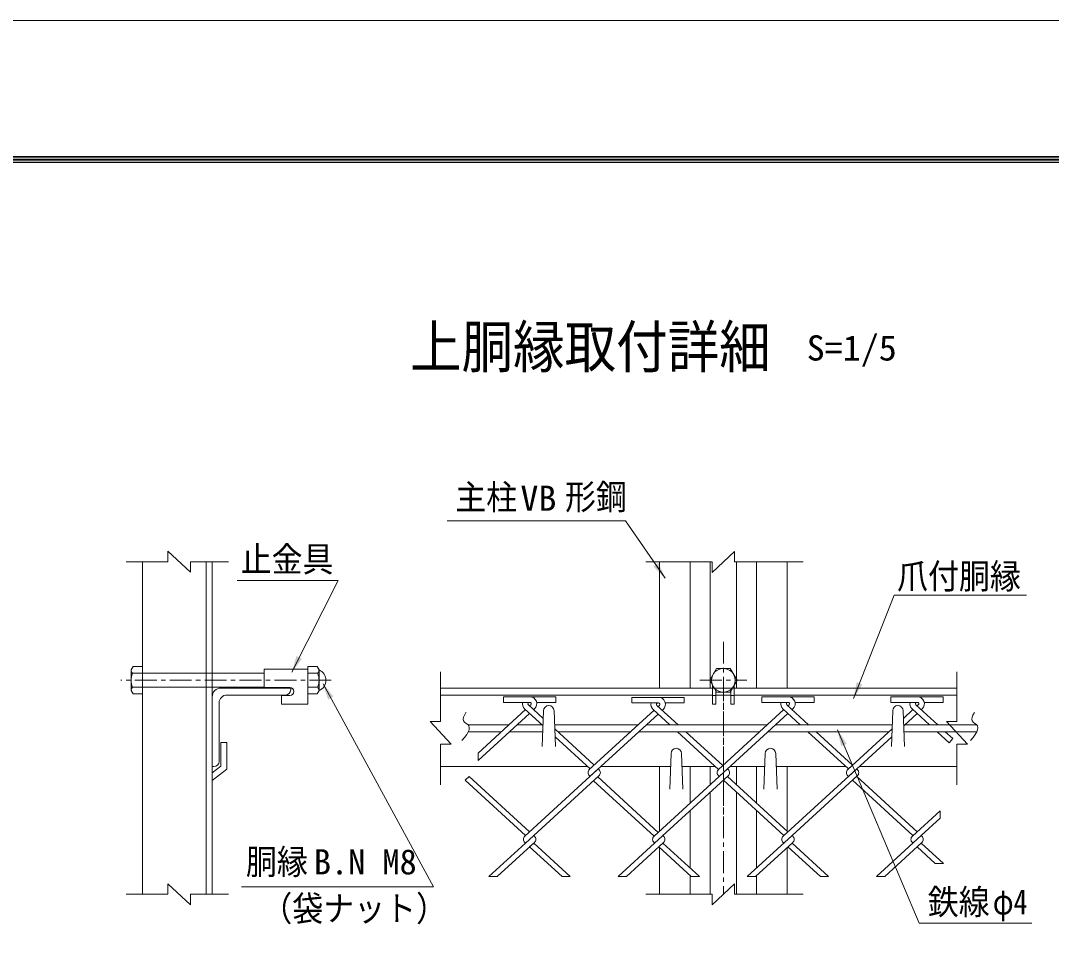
# Model space of a CAD drawing. Units: millimetres, scale not verified, with parts at other scales. Extents: x -4455 to 4455, y -3150 to 3150.
# Drawn here: x 1117 to 2889, y 1567 to 3150 of the extents above; entities that cross this region are included whole.
import ezdxf
from ezdxf.enums import TextEntityAlignment as Align

# ---------------------------------------------------------------- set-up
doc = ezdxf.new("R2010")
doc.units = ezdxf.units.MM
doc.header["$LTSCALE"] = 30
doc.linetypes.add('DASHED', pattern=[7.5, 6, -1.5])
doc.linetypes.add('USER1', pattern=[2, 1.25, -0.25, 0.25, -0.25])
doc.layers.add('0-8_7詳細', color=7, linetype='Continuous', lineweight=18)
doc.layers.add('1-0_D-TTL', color=7, linetype='Continuous', lineweight=9)
doc.styles.add('ＭＳ ゴシック', font='')
doc.styles.get('ＭＳ ゴシック').set_extended_font_data('MS Gothic')

msp = doc.modelspace()

# ---------------------------------------------------------------- linework, layer by layer
at = {"layer": '0-8_7詳細', "color": 4}
for p, q in [((1370.36, 2219.97), (1370.36, 2237.97)), ((1409.13, 2201.97), (1370.36, 2237.97)), ((2305.81, 2201.68), (2344.59, 2237.68)), ((2344.59, 2219.68), (2344.59, 2237.68)), ((1370.36, 2219.97), (1298.79, 2219.97)), ((1409.13, 2219.97), (1474.4, 2219.97)), ((1409.13, 2219.97), (1409.13, 2201.97)), ((2305.81, 2219.68), (2191.87, 2219.68)), ((2305.81, 2219.68), (2305.81, 2201.68)), ((2344.59, 2219.68), (2462.39, 2219.68)), ((1839.11, 1945.32), (1839.11, 2030.9)), ((2726.77, 1945.32), (2726.77, 2030.9)), ((2708.77, 1945.32), (2744.77, 1906.54)), ((2726.77, 1945.32), (2708.77, 1945.32)), ((1839.11, 1906.54), (1839.11, 1836.35)), ((1839.11, 1906.54), (1857.11, 1906.54)), ((2726.77, 1906.54), (2744.77, 1906.54)), ((2726.77, 1906.54), (2726.77, 1836.35)), ((1370.36, 1648.45), (1370.36, 1666.45)), ((1409.13, 1630.45), (1370.36, 1666.45)), ((2305.81, 1630.45), (2344.59, 1666.45)), ((2344.59, 1648.45), (2344.59, 1666.45)), ((1370.36, 1648.45), (1298.79, 1648.45)), ((1409.13, 1648.45), (1474.4, 1648.45)), ((1409.13, 1648.45), (1409.13, 1630.45)), ((2305.81, 1648.45), (2191.87, 1648.45)), ((2305.81, 1648.45), (2305.81, 1630.45)), ((2344.59, 1648.45), (2462.39, 1648.45))]:
    msp.add_line(p, q, dxfattribs=at)
at = {"layer": '0-8_7詳細', "lineweight": 9}
for p, q in [((1326.56, 2219.97), (1326.56, 1648.45)), ((1436.06, 2219.97), (1436.06, 1648.45)), ((1446.56, 2219.97), (1446.56, 1648.45)), ((2215.7, 2219.68), (2215.7, 2002.88)), ((2268.2, 2219.68), (2268.2, 2002.88)), ((2302.7, 2219.68), (2302.7, 2002.88)), ((2347.7, 2219.68), (2347.7, 2002.88)), ((2382.2, 2219.68), (2382.2, 2002.88)), ((2434.7, 2219.68), (2434.7, 2002.88)), ((1310.68, 2039.75), (1326.56, 2039.75)), ((1610.98, 1992.71), (1610.98, 2039.75)), ((1309.42, 2028.23), (1326.56, 2028.23)), ((1446.56, 2028.23), (1535.98, 2028.23)), ((1535.98, 2035.19), (1610.98, 2035.19)), ((1535.98, 2035.19), (1535.98, 2003.69)), ((1610.98, 2035.19), (1610.98, 1975.19)), ((1628.13, 2028.23), (1610.98, 2028.23)), ((1630.18, 1998.47), (1630.18, 2033.99)), ((1309.42, 2004.23), (1326.56, 2004.23)), ((1446.56, 2004.23), (1535.98, 2004.23)), ((1535.98, 2003.69), (1580.23, 2003.69)), ((1628.13, 2004.23), (1610.98, 2004.23)), ((2306.45, 2002.88), (1839.11, 2002.88)), ((2190.2, 2002.88), (2460.2, 2002.88)), ((2306.45, 2007.97), (2306.45, 1975.19)), ((2308.92, 2003.69), (2306.45, 2003.69)), ((2341.01, 2002.88), (2309.39, 2002.88)), ((2341.48, 2003.69), (2343.95, 2003.69)), ((2343.95, 2007.97), (2343.95, 1975.19)), ((2726.77, 2002.88), (2343.95, 2002.88)), ((1307.36, 1998.47), (1310.68, 1992.71)), ((1446.56, 1867.88), (1446.56, 1987.88)), ((1472.06, 1990.88), (1572.56, 1990.88)), ((1565.98, 1990.19), (1580.23, 1990.19)), ((1565.98, 1990.19), (1565.98, 1975.19)), ((1626.86, 1992.71), (1610.98, 1992.71)), ((1630.18, 1998.47), (1626.86, 1992.71)), ((2306.45, 1990.88), (1839.11, 1990.88)), ((2258.11, 1986.95), (2258.11, 1977.35)), ((2312.45, 1990.19), (2306.45, 1990.19)), ((2337.95, 1990.88), (2312.45, 1990.88)), ((2337.95, 1997.58), (2337.95, 1975.19)), ((2337.95, 1990.19), (2343.95, 1990.19)), ((2726.77, 1990.88), (2343.95, 1990.88)), ((1458.56, 1876.88), (1458.56, 1977.38)), ((1565.98, 1975.19), (1610.98, 1975.19)), ((1992.16, 1972.27), (1994.21, 1974.16)), ((2337.95, 1975.19), (2343.95, 1975.19)), ((2013.95, 1902.38), (2016.2, 1963.88)), ((2036.45, 1902.38), (2034.18, 1964.54)), ((2613.95, 1902.38), (2616.2, 1963.88)), ((2636.45, 1902.38), (2634.2, 1963.88)), ((1956.81, 1939.88), (1886.3, 1939.88)), ((2013.3, 1939.88), (1971.02, 1939.88)), ((2178.83, 1939.88), (2035.08, 1939.88)), ((2400.86, 1939.88), (2193.04, 1939.88)), ((2615.32, 1939.88), (2415.07, 1939.88)), ((2760.31, 1939.88), (2637.1, 1939.88)), ((1943.71, 1927.88), (1886.84, 1927.88)), ((2014.88, 1927.88), (1957.92, 1927.88)), ((2165.74, 1927.88), (2040.6, 1927.88)), ((2387.77, 1927.88), (2179.95, 1927.88)), ((2609.8, 1927.88), (2401.98, 1927.88)), ((2760.84, 1927.88), (2635.52, 1927.88)), ((1461.2, 1909.42), (1461.2, 1868.41)), ((1471.7, 1909.42), (1461.2, 1909.42)), ((1471.7, 1909.42), (1471.7, 1863.26)), ((2232.95, 1828.88), (2235.2, 1890.38)), ((2255.45, 1828.88), (2253.2, 1890.38)), ((2394.95, 1828.88), (2397.2, 1890.38)), ((2417.45, 1828.88), (2415.2, 1890.38)), ((1446.56, 1857.09), (1461.2, 1868.41)), ((1446.56, 1867.88), (1449.56, 1867.88)), ((1446.56, 1843.83), (1471.7, 1863.26)), ((2091.87, 1867.88), (1839.11, 1867.88)), ((2234.38, 1867.88), (2114.47, 1867.88)), ((2215.7, 1867.88), (2215.7, 1757.19)), ((2311.76, 1867.88), (2254.02, 1867.88)), ((2268.2, 1867.88), (2268.2, 1805.3)), ((2302.7, 1867.88), (2302.7, 1836.91)), ((2396.38, 1867.88), (2336.5, 1867.88)), ((2347.7, 1867.88), (2347.7, 1836.91)), ((2382.2, 1867.88), (2382.2, 1805.3)), ((2535.93, 1867.88), (2416.02, 1867.88)), ((2434.7, 1867.88), (2434.7, 1757.19)), ((2726.77, 1867.88), (2558.53, 1867.88)), ((2302.7, 1823.89), (2302.7, 1648.45)), ((2347.7, 1823.89), (2347.7, 1648.45)), ((2268.2, 1792.27), (2268.2, 1693.29)), ((2382.2, 1792.27), (2382.2, 1693.29)), ((2215.7, 1728.37), (2215.7, 1648.45)), ((2434.7, 1728.37), (2434.7, 1648.45)), ((2268.2, 1680.26), (2268.2, 1648.45)), ((2382.2, 1680.26), (2382.2, 1648.45))]:
    msp.add_line(p, q, dxfattribs=at)
at = {"layer": '0-8_7詳細', "color": 1, "linetype": 'USER1'}
for p, q in [((2325.2, 2082.38), (2325.2, 1648.45)), ((1651.24, 2016.23), (1289.44, 2016.23)), ((2284.9, 2016.23), (2365.55, 2016.23)), ((2325.2, 2017.78), (2325.2, 1752.21))]:
    msp.add_line(p, q, dxfattribs=at)
at = {"layer": '0-8_7詳細', "color": 3, "linetype": 'DASHED'}
for p, q in [((1326.56, 2028.23), (1446.56, 2028.23)), ((1326.56, 2004.23), (1446.56, 2004.23))]:
    msp.add_line(p, q, dxfattribs=at)
at = {"layer": '0-8_7詳細', "color": 3}
for p, q in [((1992.59, 1987.93), (1947.16, 1987.93)), ((1947.16, 1987.93), (1947.16, 1978.33)), ((1991.72, 1987.93), (2037.16, 1987.93)), ((2037.16, 1987.93), (2037.16, 1978.33)), ((2168.11, 1986.95), (2168.11, 1977.35)), ((2213.55, 1986.95), (2168.11, 1986.95)), ((2212.68, 1986.95), (2258.11, 1986.95)), ((2391.21, 1987.93), (2391.21, 1978.33)), ((2436.65, 1987.93), (2391.21, 1987.93)), ((2435.78, 1987.93), (2481.21, 1987.93)), ((2481.21, 1987.93), (2481.21, 1978.33)), ((2658.68, 1987.93), (2613.24, 1987.93)), ((2613.24, 1987.93), (2613.24, 1978.33)), ((2657.81, 1987.93), (2703.24, 1987.93)), ((2703.24, 1987.93), (2703.24, 1978.33)), ((1992.59, 1978.33), (1947.16, 1978.33)), ((1983.61, 1967.08), (2015.26, 1938.09)), ((1990.1, 1974.16), (2015.72, 1950.68)), ((1991.72, 1978.33), (1992.59, 1978.33)), ((1999.26, 1965.76), (2000.7, 1967.08)), ((2004.35, 1978.33), (2037.16, 1978.33)), ((2213.55, 1977.35), (2168.11, 1977.35)), ((2211.06, 1973.18), (2247.39, 1939.88)), ((2212.68, 1977.35), (2213.55, 1977.35)), ((2213.11, 1971.29), (2215.17, 1973.18)), ((2225.31, 1977.35), (2258.11, 1977.35)), ((2436.65, 1978.33), (2391.21, 1978.33)), ((2427.67, 1967.08), (2457.35, 1939.88)), ((2434.16, 1974.16), (2471.56, 1939.88)), ((2435.78, 1978.33), (2436.65, 1978.33)), ((2436.21, 1972.27), (2438.27, 1974.16)), ((2443.32, 1965.76), (2444.76, 1967.08)), ((2448.41, 1978.33), (2481.21, 1978.33)), ((2658.68, 1978.33), (2613.24, 1978.33)), ((2649.7, 1967.08), (2679.38, 1939.88)), ((2651.14, 1965.76), (2649.7, 1967.08)), ((2656.18, 1974.16), (2693.59, 1939.88)), ((2658.24, 1972.27), (2656.18, 1974.16)), ((2657.81, 1978.33), (2658.68, 1978.33)), ((2658.24, 1972.27), (2660.3, 1974.16)), ((2665.35, 1965.76), (2666.78, 1967.08)), ((2670.43, 1978.33), (2703.24, 1978.33)), ((1903.71, 1891.22), (1985.05, 1965.76)), ((1903.71, 1878.2), (1992.16, 1959.25)), ((2093.93, 1862.07), (2206.01, 1964.78)), ((2095, 1850.03), (2213.11, 1958.27)), ((2204.57, 1966.1), (2233.18, 1939.88)), ((2220.22, 1964.78), (2221.66, 1966.1)), ((2317.02, 1863.06), (2429.11, 1965.76)), ((2318.09, 1851.02), (2436.21, 1959.25)), ((2634.68, 1950.68), (2651.14, 1965.76)), ((2635.14, 1938.09), (2658.24, 1959.25)), ((2035.34, 1932.7), (2103.17, 1870.55)), ((2539.05, 1863.06), (2615.06, 1932.7)), ((2035.83, 1919.23), (2096.07, 1864.04)), ((2246.28, 1927.88), (2317.02, 1863.06)), ((2260.49, 1927.88), (2324.13, 1869.57)), ((2470.45, 1927.88), (2540.12, 1864.04)), ((2484.66, 1927.88), (2547.23, 1870.55)), ((2540.12, 1851.02), (2614.57, 1919.23)), ((2692.48, 1927.88), (2713.36, 1908.75)), ((2706.69, 1927.88), (2719.46, 1916.17)), ((2713.36, 1908.75), (2719.46, 1916.17)), ((1903.71, 1891.22), (1903.71, 1878.2)), ((1983.98, 1748.31), (2110.28, 1864.04)), ((2110.28, 1864.04), (2111.35, 1863.06)), ((2110.28, 1864.04), (2111.35, 1863.06)), ((2206.01, 1748.31), (2332.3, 1864.04)), ((2332.3, 1864.04), (2333.37, 1863.06)), ((2332.3, 1864.04), (2333.37, 1863.06)), ((2428.04, 1748.31), (2554.33, 1864.04)), ((2539.05, 1863.06), (2547.23, 1870.55)), ((2554.33, 1864.04), (2555.4, 1863.06)), ((2554.33, 1864.04), (2555.4, 1863.06)), ((1888.25, 1851.02), (1881.14, 1844.51)), ((1881.14, 1844.51), (1985.05, 1749.29)), ((1888.25, 1851.02), (1992.16, 1755.8)), ((1985.05, 1736.27), (2111.35, 1852)), ((2095, 1852), (2096.07, 1851.02)), ((2095, 1852), (2096.07, 1851.02)), ((2102.1, 1843.52), (2206.01, 1748.31)), ((2103.17, 1844.51), (2111.35, 1852)), ((2109.21, 1850.03), (2213.11, 1754.82)), ((2207.08, 1736.27), (2333.37, 1852)), ((2317.02, 1852), (2318.09, 1851.02)), ((2325.2, 1844.51), (2429.11, 1749.29)), ((2332.3, 1851.02), (2436.21, 1755.8)), ((2443.32, 1749.29), (2555.4, 1852)), ((2539.05, 1852), (2540.12, 1851.02)), ((2547.23, 1844.51), (2651.14, 1749.29)), ((2554.33, 1851.02), (2658.24, 1755.8)), ((2650.07, 1748.31), (2697.82, 1792.07)), ((2697.82, 1779.05), (2697.82, 1792.07)), ((2665.35, 1749.29), (2697.82, 1779.05)), ((2428.04, 1748.31), (2436.21, 1755.8)), ((2650.07, 1748.31), (2658.24, 1755.8)), ((1922.25, 1678.73), (1985.05, 1736.27)), ((1936.46, 1678.73), (2000.33, 1737.25)), ((1983.98, 1737.25), (1985.05, 1736.27)), ((1983.98, 1737.25), (1985.05, 1736.27)), ((1992.16, 1729.76), (2000.33, 1737.25)), ((1999.26, 1749.29), (2000.33, 1748.31)), ((1999.26, 1749.29), (2000.33, 1748.31)), ((1999.26, 1736.27), (2062.06, 1678.73)), ((2144.28, 1678.73), (2207.08, 1736.27)), ((2158.49, 1678.73), (2222.36, 1737.25)), ((2206.01, 1737.25), (2207.08, 1736.27)), ((2206.01, 1737.25), (2207.08, 1736.27)), ((2214.19, 1729.76), (2222.36, 1737.25)), ((2221.29, 1749.29), (2222.36, 1748.31)), ((2221.29, 1749.29), (2222.36, 1748.31)), ((2221.29, 1736.27), (2284.09, 1678.73)), ((2366.31, 1678.73), (2443.32, 1749.29)), ((2380.52, 1678.73), (2444.39, 1737.25)), ((2428.04, 1737.25), (2429.11, 1736.27)), ((2443.32, 1749.29), (2444.39, 1748.31)), ((2443.32, 1749.29), (2444.39, 1748.31)), ((2443.32, 1736.27), (2506.12, 1678.73)), ((2588.34, 1678.73), (2665.35, 1749.29)), ((2602.55, 1678.73), (2666.42, 1737.25)), ((2650.07, 1737.25), (2651.14, 1736.27)), ((2665.35, 1749.29), (2666.42, 1748.31)), ((2665.35, 1749.29), (2666.42, 1748.31)), ((2665.35, 1736.27), (2703.57, 1701.25)), ((1992.16, 1729.76), (2047.85, 1678.73)), ((2214.19, 1729.76), (2269.88, 1678.73)), ((2436.21, 1729.76), (2491.91, 1678.73)), ((2658.24, 1729.76), (2689.36, 1701.25)), ((2689.36, 1701.25), (2703.57, 1701.25)), ((1922.25, 1678.73), (1936.46, 1678.73)), ((2047.85, 1678.73), (2062.06, 1678.73)), ((2144.28, 1678.73), (2158.49, 1678.73)), ((2269.88, 1678.73), (2284.09, 1678.73)), ((2366.31, 1678.73), (2380.52, 1678.73)), ((2491.91, 1678.73), (2506.12, 1678.73)), ((2588.34, 1678.73), (2602.55, 1678.73))]:
    msp.add_line(p, q, dxfattribs=at)
at = {"layer": '0-8_7詳細', "color": 1}
for points in [[(1850.32, 2290.15), (2157.03, 2290.15), (2225.23, 2191.82)], [(2846.25, 2162.49), (2619, 2162.49), (2549.03, 1985)], [(2855.63, 1598.78), (2661.73, 1598.78), (2521.63, 1930.81)]]:
    msp.add_lwpolyline(points, dxfattribs=at)
at = {"layer": '0-8_7詳細', "lineweight": 9}
for points in [[(1489.32, 2187.69), (1662.9, 2187.69), (1583.48, 2030.48)], [(1307.36, 1998.47), (1307.36, 2033.99), (1310.68, 2039.75)], [(1310.68, 1992.71), (1326.56, 1992.71), (1326.56, 2039.75)], [(1630.18, 2033.99), (1626.86, 2039.75), (1610.98, 2039.75)], [(1461.56, 2002.88), (1581.56, 2002.88), (1581.56, 1999.88)], [(1497.21, 1661.26), (1826.81, 1661.26), (1637.08, 2010.29)], [(2312.45, 1997.58), (2312.45, 1975.19), (2306.45, 1975.19)]]:
    msp.add_lwpolyline(points, dxfattribs=at)
at = {"layer": '0-8_7詳細', "color": 3}
msp.add_lwpolyline([(2348.72, 2016.23), (2336.96, 2036.6), (2313.44, 2036.6), (2301.68, 2016.23), (2313.44, 1995.86), (2336.96, 1995.86)], close=True, dxfattribs=at)
at = {"layer": '0-8_7詳細', "color": 4}
for points in [[(1883.11, 1961.15), (1882.79, 1960.76), (1880.13, 1956.56), (1878.57, 1952.81), (1878.09, 1949.49), (1878.72, 1946.62), (1880.44, 1944.18), (1883.26, 1942.19), (1886.09, 1940.19), (1887.84, 1937.71), (1888.52, 1934.75), (1888.13, 1931.32), (1886.66, 1927.41), (1884.12, 1923.03), (1880.51, 1918.17), (1875.82, 1912.84)], [(2757.11, 1961.15), (2756.8, 1960.76), (2754.13, 1956.56), (2752.57, 1952.81), (2752.1, 1949.49), (2752.72, 1946.62), (2754.44, 1944.18), (2757.26, 1942.19), (2760.09, 1940.19), (2761.84, 1937.71), (2762.52, 1934.75), (2762.13, 1931.32), (2760.66, 1927.41), (2758.12, 1923.03), (2754.51, 1918.17), (2749.82, 1912.84)], [(1839.11, 1945.32), (1821.11, 1945.32), (1857.11, 1906.54)]]:
    msp.add_lwpolyline(points, dxfattribs=at)
at = {"layer": '0-8_7詳細', "color": 3}
msp.add_circle((2325.2, 2016.23), 20.4, dxfattribs=at)
at = {"layer": '0-8_7詳細', "lineweight": 9}
for centre, radius, start, end in [((1316.44, 2033.99), 9.09, 180, 219.3382), ((1343.36, 2016.23), 36, 160.52878, 199.47122), ((1594.18, 2016.23), 36, 340.52878, 19.47122), ((1621.1, 2033.99), 9.09, 320.6618, 0), ((1623.04, 2016.23), 19.14, 291.90813, 68.09187), ((1316.44, 1998.47), 9.09, 140.6618, 180), ((1461.56, 1987.88), 15, 90, 180), ((1580.23, 1996.94), 6.75, 270, 90), ((1621.1, 1998.47), 9.09, 0, 39.3382), ((1472.06, 1977.38), 13.5, 90, 180), ((1572.56, 1999.88), 9, 270, 0), ((2025.2, 1963.88), 9, 0, 180), ((2625.2, 1963.88), 9, 0, 180), ((2244.2, 1890.38), 9, 0, 180), ((2406.2, 1890.38), 9, 0, 180), ((1449.56, 1876.88), 9, 270, 0)]:
    msp.add_arc(centre, radius, start, end, dxfattribs=at)
at = {"layer": '0-8_7詳細', "color": 3}
for centre, radius, start, end in [((1992.59, 1975.93), 12, 312.5, 90), ((2213.55, 1974.95), 12, 312.5, 90), ((2436.65, 1975.93), 12, 312.5, 90), ((2658.68, 1975.93), 12, 312.5, 90), ((1991.72, 1975.93), 12, 168.46304, 227.5), ((1991.72, 1975.93), 2.4, 90, 227.5), ((1992.59, 1975.93), 2.4, 312.5, 90), ((2212.68, 1974.95), 12, 168.46304, 227.5), ((2212.68, 1974.95), 2.4, 90, 227.5), ((2213.55, 1974.95), 2.4, 312.5, 90), ((2435.78, 1975.93), 12, 168.46304, 227.5), ((2435.78, 1975.93), 2.4, 90, 227.5), ((2436.65, 1975.93), 2.4, 312.5, 90), ((2657.81, 1975.93), 12, 168.46304, 227.5), ((2657.81, 1975.93), 2.4, 90, 227.5), ((2658.68, 1975.93), 2.4, 312.5, 90), ((2100.06, 1857.53), 7.5, 132.5, 227.5), ((2106.28, 1857.53), 7.5, 312.5, 47.5), ((2322.09, 1857.53), 7.5, 132.5, 227.5), ((2328.31, 1857.53), 7.5, 312.5, 47.5), ((2544.12, 1857.53), 7.5, 132.5, 227.5), ((2550.34, 1857.53), 7.5, 312.5, 47.5), ((1989.05, 1742.78), 7.5, 132.5, 227.5), ((1995.27, 1742.78), 7.5, 312.5, 47.5), ((2211.08, 1742.78), 7.5, 132.5, 227.5), ((2217.29, 1742.78), 7.5, 312.5, 47.5), ((2433.11, 1742.78), 7.5, 132.5, 227.5), ((2439.32, 1742.78), 7.5, 312.5, 47.5), ((2655.13, 1742.78), 7.5, 132.5, 227.5), ((2661.35, 1742.78), 7.5, 312.5, 47.5)]:
    msp.add_arc(centre, radius, start, end, dxfattribs=at)
at = {"layer": '0-8_7詳細', "color": 1}
for points in [[(2226.36, 2190.18), (2204.99, 2211.86), (2213.55, 2217.8)], [(2548.3, 1983.14), (2554.45, 2012.96), (2564.15, 2009.14)], [(2520.85, 1932.65), (2537.31, 1907.03), (2527.71, 1902.98)]]:
    msp.add_solid(points, dxfattribs=at)
at = {"layer": '0-8_7詳細'}
for points in [[(1582.58, 2028.69), (1591.45, 2057.82), (1600.75, 2053.12)], [(1636.12, 2012.04), (1655.03, 1988.17), (1645.87, 1983.2)]]:
    msp.add_solid(points, dxfattribs=at)
at = {"layer": '1-0_D-TTL', "color": 2, "lineweight": 18}
msp.add_lwpolyline([(-4454.85, 3150.21), (4454.85, 3150.21), (4454.85, -3150.21), (-4454.85, -3150.21)], close=True, dxfattribs=at)
at = {"layer": '1-0_D-TTL'}
for points in [[(-4168.47, 2916.87), (4168.47, 2916.87), (4168.47, -2916.87), (-4168.47, -2916.87)], [(-4165.81, 2914.21), (4165.81, 2914.21), (4165.81, -2914.21), (-4165.81, -2914.21)], [(-4163.16, 2911.56), (4163.16, 2911.56), (4163.16, -2911.56), (-4163.16, -2911.56)], [(-4160.51, 2908.91), (4160.51, 2908.91), (4160.51, -2908.91), (-4160.51, -2908.91)], [(-4157.86, 2906.26), (4157.86, 2906.26), (4157.86, -2906.26), (-4157.86, -2906.26)]]:
    msp.add_lwpolyline(points, close=True, dxfattribs=at)

# ---------------------------------------------------------------- texts
at = {"layer": '0-8_7詳細', "style": 'ＭＳ ゴシック', "width": 0.9}
msp.add_text('上胴縁取付詳細', height=72.14, dxfattribs=at).set_placement((1786.57, 2531.92), align=Align.BOTTOM_LEFT)
at = {"layer": '0-8_7詳細', "color": 3, "style": 'ＭＳ ゴシック'}
for s, width, p in [('S=1/5', 1.05, (2468.49, 2552.87)), ('主柱', 0.9, (1864.39, 2296.39)), ('形鋼', 0.9, (2053.03, 2296.82)), ('VB', 1.05, (1976.35, 2294.58)), ('止金具', 0.9, (1495.54, 2189.66)), ('爪付胴縁', 0.9, (2623.73, 2160.5)), ('胴縁', 0.9, (1504.5, 1669.57)), ('（袋ナット）', 0.9, (1531.08, 1589.33)), ('鉄線', 0.9, (2676.49, 1600.68)), ('φ4', 0.8, (2788.28, 1600.68))]:
    msp.add_text(s, height=43.33, dxfattribs=dict(at, width=width)).set_placement(p, align=Align.BOTTOM_LEFT)
msp.add_text('B.N M8', height=43.33, dxfattribs=at).set_placement((1621.33, 1669.57), align=Align.BOTTOM_LEFT)

doc.saveas('drawing.dxf')
